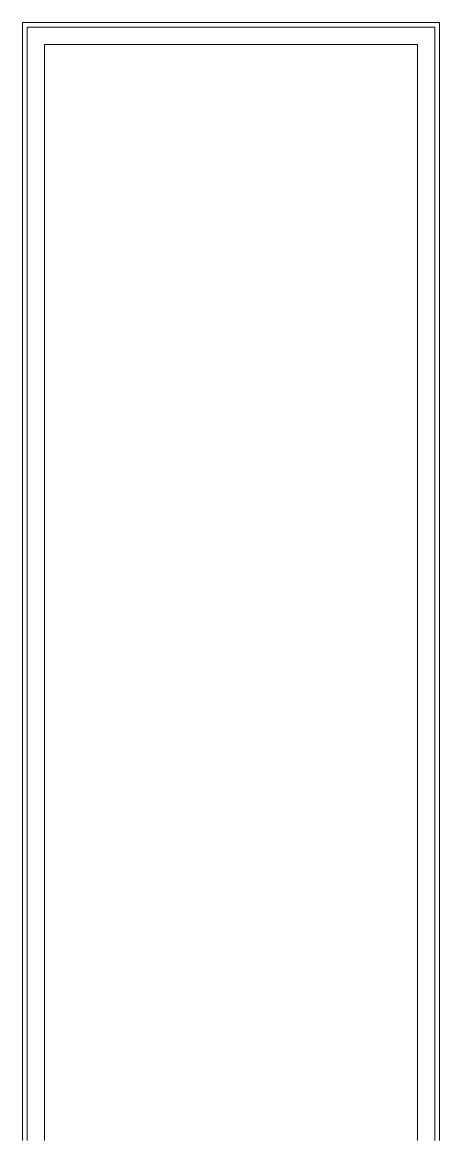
# Model space of a CAD drawing. Header units: centimetres. Extents: x -16179 to 12840, y -10704 to 3856.
# Drawn here: x 6346.9 to 6431.9, y -7224.2 to -6996.2 of the extents above; entities that cross this region are included whole.
import ezdxf

# ---------------------------------------------------------------- set-up
doc = ezdxf.new("R2010")
doc.units = ezdxf.units.CM
doc.header["$MEASUREMENT"] = 0
doc.layers.add('A-ELEV-MBE1_Num_Penna__1_Num_Penna__4_Num_Penna__4_Num_Penna__4_Num_Penna__4_Num_Penna__4_Num_Penna__4_Num_Penna__4_Num_Penna__4_Num_Penna__4', color=4, linetype='Continuous', lineweight=18)

msp = doc.modelspace()

# ---------------------------------------------------------------- linework, layer by layer
at = {"layer": 'A-ELEV-MBE1_Num_Penna__1_Num_Penna__4_Num_Penna__4_Num_Penna__4_Num_Penna__4_Num_Penna__4_Num_Penna__4_Num_Penna__4_Num_Penna__4_Num_Penna__4', "color": 4, "linetype": 'Continuous', "lineweight": 18}
for p, q in [((6346.89, -6996.2), (6431.89, -6996.2)), ((6346.89, -6996.2), (6346.89, -7224.2)), ((6347.89, -6997.2), (6430.89, -6997.2)), ((6347.89, -6997.2), (6347.89, -7224.2)), ((6430.89, -6997.2), (6430.89, -7224.2)), ((6431.89, -6996.2), (6431.89, -7224.2)), ((6351.39, -7000.7), (6427.39, -7000.7)), ((6351.39, -7000.7), (6351.39, -7224.2)), ((6427.39, -7000.7), (6427.39, -7224.2))]:
    msp.add_line(p, q, dxfattribs=at)

doc.saveas('drawing.dxf')
